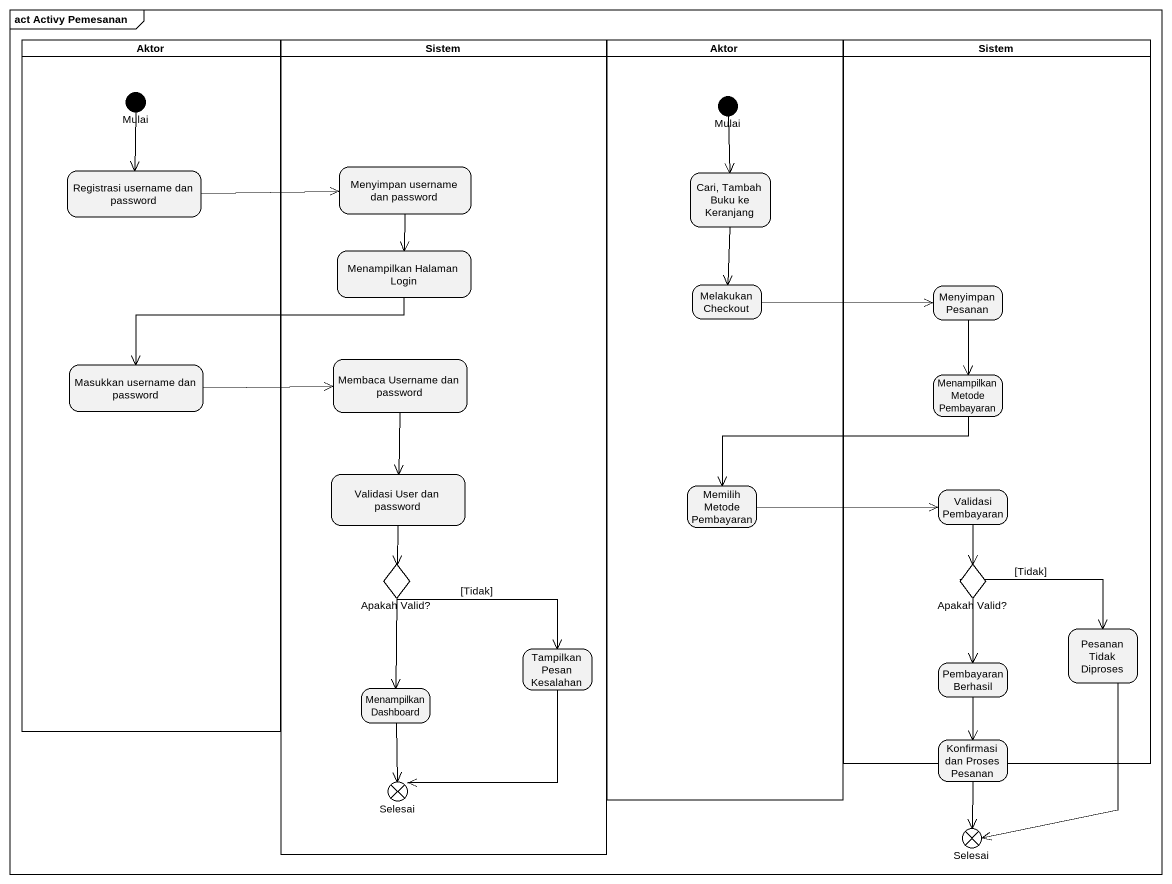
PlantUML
@startuml
mainframe act Activy Pemesanan
hide empty description
state Aktor <<partition>> {
  state Mulai <<start>>
  state "Registrasi username dan password" as Registrasi_username_dan
  state "Masukkan username dan password" as Masukkan_username_dan
}
state Sistem <<partition>> {
  state "Menyimpan username dan password" as Menyimpan_username_dan
  state "Menampilkan Halaman Login" as Menampilkan_Halaman_Login
  state "Membaca Username dan password" as Membaca_Username_dan
  state "Validasi User dan password" as Validasi_User_dan_password
  state "Apakah Valid?" as Apakah_Valid <<choice>>
  state "Tampilkan Pesan Kesalahan" as Tampilkan_Pesan_Kesalahan
  state "Menampilkan Dashboard" as Menampilkan_Dashboard
  state Selesai <<end>>
}
state "Aktor" as Aktor_2 <<partition>> {
  state "Mulai" as Mulai_2 <<start>>
  state "Cari, Tambah Buku ke Keranjang" as Cari_Tambah_Buku_ke
  state "Melakukan Checkout" as Melakukan_Checkout
  state "Memilih Metode Pembayaran" as Memilih_Metode_Pembayaran
}
state "Sistem" as Sistem_2 <<partition>> {
  state "Menyimpan Pesanan" as Menyimpan_Pesanan
  state "Menampilkan Metode Pembayaran" as Menampilkan_Metode
  state "Validasi Pembayaran" as Validasi_Pembayaran
  state "Apakah Valid?" as Apakah_Valid_2 <<choice>>
  state "Pembayaran Berhasil" as Pembayaran_Berhasil
  state "Pesanan Tidak Diproses" as Pesanan_Tidak_Diproses
}
state "Konfirmasi dan Proses Pesanan" as Konfirmasi_dan_Proses
state "Selesai" as Selesai_2 <<end>>
Mulai --> Registrasi_username_dan
Mulai_2 --> Cari_Tambah_Buku_ke
Registrasi_username_dan -right-> Menyimpan_username_dan
Menyimpan_username_dan --> Menampilkan_Halaman_Login
Cari_Tambah_Buku_ke --> Melakukan_Checkout
Menampilkan_Halaman_Login -left-> Masukkan_username_dan
Melakukan_Checkout -right-> Menyimpan_Pesanan
Menyimpan_Pesanan --> Menampilkan_Metode
Masukkan_username_dan -right-> Membaca_Username_dan
Membaca_Username_dan --> Validasi_User_dan_password
Menampilkan_Metode -left-> Memilih_Metode_Pembayaran
Validasi_User_dan_password --> Apakah_Valid
Memilih_Metode_Pembayaran -right-> Validasi_Pembayaran
Validasi_Pembayaran --> Apakah_Valid_2
Apakah_Valid -right-> Tampilkan_Pesan_Kesalahan : [Tidak]
Apakah_Valid --> Menampilkan_Dashboard
Apakah_Valid_2 --> Pembayaran_Berhasil
Apakah_Valid_2 -right-> Pesanan_Tidak_Diproses : [Tidak]
Tampilkan_Pesan_Kesalahan --> Selesai
Pembayaran_Berhasil --> Konfirmasi_dan_Proses
Pesanan_Tidak_Diproses --> Selesai_2
Menampilkan_Dashboard --> Selesai
Konfirmasi_dan_Proses --> Selesai_2
@enduml
